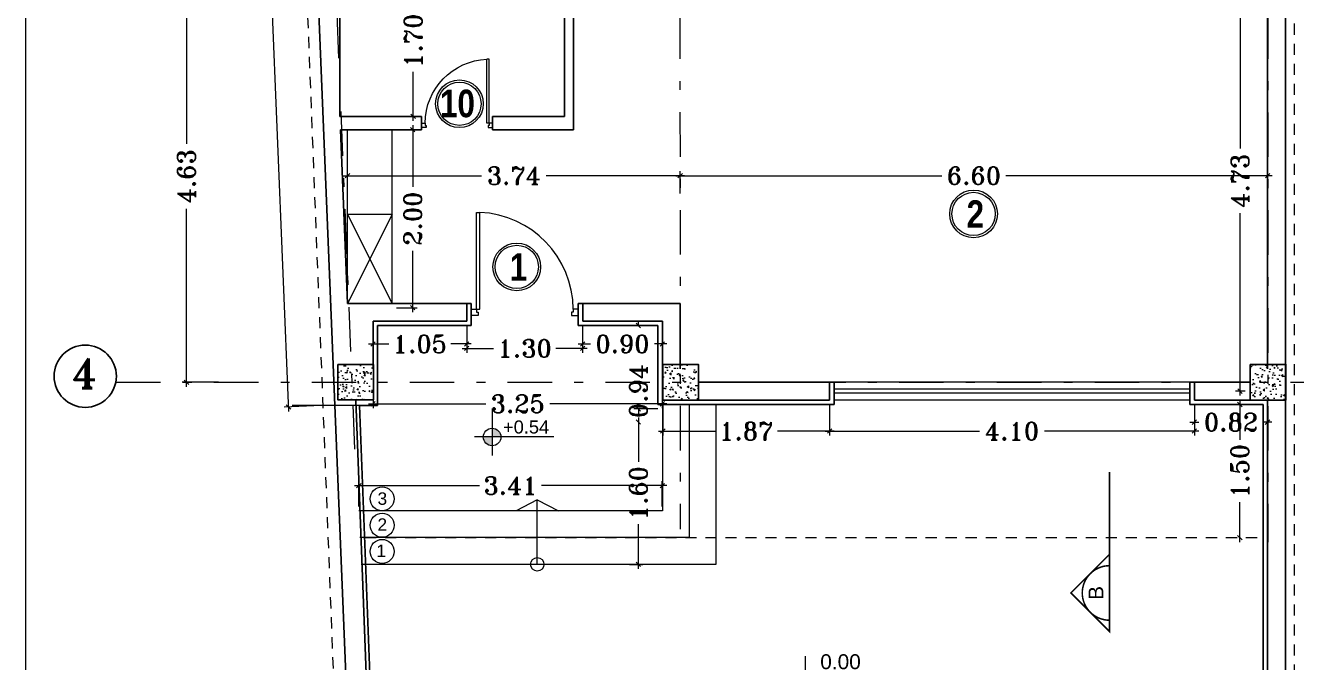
# Model space of a CAD drawing. Header units: inches. Extents: x 0 to 535, y -174 to 989.
# Drawn here: x 251.12 to 265.41, y 91.29 to 98.45 of the extents above; entities that cross this region are included whole.
import ezdxf
from ezdxf.enums import TextEntityAlignment as Align

# ---------------------------------------------------------------- set-up
doc = ezdxf.new("R2010")
doc.units = ezdxf.units.IN
doc.header["$MEASUREMENT"] = 0
doc.linetypes.add('DASHDOT', pattern=[1, 0.5, -0.25, 0, -0.25])
doc.linetypes.add('HIDDEN2', pattern=[0.1875, 0.125, -0.0625])
for name, color, linetype, lineweight in [('1', 1, 'Continuous', 9), ('ax', 8, 'Continuous', 5), ('beton sabok', 9, 'Continuous', 5), ('dimension', 21, 'Continuous', 9), ('door', 1, 'Continuous', 5), ('font', 253, 'Continuous', 9), ('LAYER2', 253, 'Continuous', 5), ('text', 54, 'Continuous', 15), ('wall', 51, 'Continuous', 25), ('window', 152, 'Continuous', 5)]:
    doc.layers.add(name, color=color, linetype=linetype, lineweight=lineweight)
doc.layers.add('nazok kari', color=43, linetype='Continuous')
doc.layers.add('Section', color=3, linetype='Continuous')
doc.styles.add('amir text b', font='swisscbo.ttf')
doc.styles.add('arial', font='arial.ttf')
doc.styles.add('ROMANT', font='romant')
doc.styles.get("Standard").update_dxf_attribs({"font": 'arial.ttf'})
doc.dimstyles.new('STANDARD$0', dxfattribs={"dimtxt": 0.2, "dimasz": 0.05, "dimexe": 0.05, "dimexo": 0.05, "dimgap": 0.05, "dimtad": 0, "dimzin": 0, "dimdsep": 46, "dimtxsty": 'ROMANT', "dimblk": 'OBLIQUE', "dimcen": 0, "dimdle": 0.05, "dimclrd": 256, "dimclre": 256, "dimclrt": 256, "dimadec": 0, "dimazin": 0, "dimtfac": 1, "dimtix": 1, "dimtofl": 0, "dimtmove": 1, "dimatfit": 3, "dimldrblk": 'OBLIQUE', "dimfxl": 1, "dimtolj": 1, "dimtzin": 0, "dimlwd": -1, "dimlwe": -1, "dimarcsym": 1})

# ---------------------------------------------------------------- blocks, each defined once
blk = doc.blocks.new('DSF')
at = {"layer": '1'}
blk.add_lwpolyline([(19.917, -13.558), (19.917, 13.702), (-0.117, 13.702), (-0.117, -13.558)], dxfattribs=at)
blk = doc.blocks.new('WD_WIN4')
for p, q in [((-0.5, 0.5), (0.5, 0.5)), ((-0.5, 0.12), (0.5, 0.12)), ((-0.5, -0.12), (0.5, -0.12)), ((-0.5, -0.5), (0.5, -0.5))]:
    blk.add_line(p, q)
blk = doc.blocks.new('DR_D01')
for p, q in [((-0.45, 0.93), (-0.42, 0.93)), ((-0.45, 0.03), (-0.45, 0.93)), ((-0.42, 0.03), (-0.42, 0.93)), ((-0.5, 0.03), (-0.42, 0.03)), ((-0.5, 0.03), (-0.5, -0.03)), ((-0.45, 0.03), (-0.45, 0)), ((-0.45, 0), (-0.435, 0)), ((-0.435, 0), (-0.435, -0.03)), ((0.435, 0), (0.435, -0.03)), ((0.45, 0), (0.435, 0)), ((0.45, 0.03), (0.45, 0)), ((0.5, 0.03), (0.45, 0.03)), ((0.5, -0.03), (0.5, 0.03)), ((-0.435, -0.03), (-0.5, -0.03)), ((0.435, -0.03), (0.5, -0.03))]:
    blk.add_line(p, q)
blk.add_arc((-0.46, 0.021), 0.91, 0.5915, 87.4664)
blk = doc.blocks.new('f1')
at = {"layer": 'font'}
h = blk.add_hatch(color=256, dxfattribs=at)
h.dxf.hatch_style = 1
h.paths.add_polyline_path([(210.264, 94.539, 0.413571), (210.164, 94.636), (210.164, 94.539)])
h.paths.add_polyline_path([(210.164, 94.438), (210.164, 94.539), (210.067, 94.539, 0.004741), (210.067, 94.537, 0.409311)])
at = {"layer": 'dimension'}
blk.add_line((208.777, 94.892), (207.919, 94.892), dxfattribs=at)
for centre in [(208.929, 93.842), (208.929, 93.545), (208.929, 93.251)]:
    blk.add_circle(centre, 0.135, dxfattribs=at)
at = {"layer": 'door'}
for p, q in [((208.541, 96.038), (208.541, 97.988)), ((209.041, 96.038), (209.041, 97.988)), ((209.041, 97.038), (208.541, 97.038)), ((208.541, 97.038), (209.041, 96.038)), ((209.041, 97.038), (208.541, 96.038)), ((212.079, 94.902), (212.079, 93.706)), ((212.379, 94.902), (212.379, 93.406)), ((212.679, 94.902), (212.679, 93.106)), ((210.673, 93.829), (210.435, 93.706)), ((210.673, 93.706), (210.673, 93.829)), ((210.673, 93.829), (210.91, 93.706)), ((212.079, 93.706), (208.667, 93.706)), ((210.673, 93.106), (210.673, 93.706)), ((212.379, 93.406), (208.68, 93.406)), ((212.679, 93.106), (208.692, 93.106))]:
    blk.add_line(p, q, dxfattribs=at)
blk.add_circle((210.673, 93.106), 0.075, dxfattribs=at)
at = {"layer": 'font'}
for p, q in [((210.165, 94.858), (210.165, 94.328)), ((210.86, 94.539), (209.967, 94.539)), ((213.683, 92.073), (213.683, 91.738))]:
    blk.add_line(p, q, dxfattribs=at)
for centre, radius in [((209.798, 98.281), 0.268), ((209.798, 98.281), 0.243), ((215.576, 97.043), 0.268), ((215.576, 97.043), 0.243), ((210.442, 96.448), 0.268), ((210.442, 96.448), 0.243), ((210.165, 94.537), 0.0988)]:
    blk.add_circle(centre, radius, dxfattribs=at)
at = {"layer": 'LAYER2', "linetype": 'HIDDEN2'}
blk.add_line((208.737, 93.406), (218.83, 93.406), dxfattribs=at)
blk.add_lwpolyline([(208.681, 84.293), (207.679, 109.877), (219.18, 109.306), (219.18, 84.136)], close=True, dxfattribs=at)
at = {"layer": 'nazok kari'}
for p, q in [((209.93, 96.038), (209.88, 96.038)), ((209.93, 96.038), (209.93, 95.788)), ((211.133, 96.038), (211.133, 95.788)), ((211.183, 96.038), (211.133, 96.038)), ((208.878, 95.788), (209.93, 95.788)), ((208.878, 94.892), (208.878, 95.788)), ((211.133, 95.788), (212.029, 95.788)), ((212.029, 95.788), (212.029, 94.902)), ((214.008, 95.152), (213.958, 95.152)), ((214.008, 94.902), (214.008, 95.152)), ((218.008, 94.902), (218.008, 95.152)), ((218.008, 95.152), (218.058, 95.152)), ((208.676, 94.892), (209.085, 84.301)), ((208.676, 94.892), (208.878, 94.892)), ((212.029, 94.902), (214.008, 94.902)), ((218.008, 94.902), (218.83, 94.902)), ((218.83, 85.686), (218.83, 94.902))]:
    blk.add_line(p, q, dxfattribs=at)
at = {"layer": 'wall'}
for p, q in [((207.784, 109.772), (208.835, 84.291)), ((219.08, 85.686), (219.08, 109.206)), ((211.08, 99.989), (211.08, 97.988)), ((210.98, 99.839), (210.98, 98.138)), ((208.455, 98.138), (208.455, 99.58)), ((218.88, 95.302), (218.88, 99.58)), ((218.88, 95.302), (218.88, 99.047)), ((208.455, 98.138), (209.371, 98.138)), ((209.371, 98.138), (209.371, 97.988)), ((210.171, 98.138), (210.98, 98.138)), ((210.171, 98.138), (210.171, 97.988)), ((208.46, 97.988), (208.541, 96.038)), ((208.46, 97.988), (209.371, 97.988)), ((210.171, 97.988), (211.08, 97.988)), ((208.541, 96.038), (209.88, 96.038)), ((209.88, 96.038), (209.88, 95.838)), ((211.183, 96.038), (211.994, 96.038)), ((211.183, 96.038), (211.183, 95.838)), ((211.994, 96.038), (212.279, 96.038)), ((212.279, 96.038), (212.279, 95.302)), ((208.828, 95.838), (209.88, 95.838)), ((208.828, 95.302), (208.828, 95.838)), ((211.183, 95.838), (212.079, 95.838)), ((212.079, 95.838), (212.079, 94.952)), ((212.479, 95.152), (213.958, 95.152)), ((213.958, 94.952), (213.958, 95.152)), ((218.058, 95.152), (218.68, 95.152)), ((218.058, 94.952), (218.058, 95.152)), ((208.633, 94.952), (209.035, 84.299)), ((212.079, 94.952), (213.958, 94.952)), ((218.058, 94.952), (219.08, 94.952)), ((218.88, 85.686), (218.88, 94.952))]:
    blk.add_line(p, q, dxfattribs=at)
at = {"layer": 'window'}
for name, p, xscale, yscale, zscale in [('DR_D01', (209.771, 98.038), -0.7999999999999972, 0.7999999999999972, 0.7999999999999972), ('DR_D01', (210.534, 95.938), 1.206768481258365, 1.206768481258365, 1.206768481258365), ('WD_WIN4', (216.008, 95.052), -4, 0.2, 4)]:
    blk.add_blockref(name, p, dxfattribs=dict(at, xscale=xscale, yscale=yscale, zscale=zscale))
at = {"layer": 'dimension'}
for s, p in [('3', (208.877, 93.775)), ('2', (208.876, 93.483)), ('1', (208.864, 93.188))]:
    blk.add_text(s, height=0.14, dxfattribs=at).set_placement(p)
at = {"layer": 'font'}
for s, height, p in [('+0.54', 0.1466, (210.288, 94.576)), ('0.00', 0.1676, (213.853, 91.928))]:
    blk.add_text(s, height=height, dxfattribs=at).set_placement(p)
at = {"layer": 'font', "attachment_point": 1, "style": 'amir text b'}
for s, insert, char_height in [('10', (209.578, 98.439), 0.3093), ('2', (215.497, 97.196), 0.309), ('1', (210.363, 96.601), 0.309)]:
    blk.add_mtext_dynamic_manual_height_columns(s, width=0.24694, gutter_width=1.031, heights=[0], dxfattribs=dict(at, insert=insert, char_height=char_height))
blk = doc.blocks.new('_Oblique')
at = {"color": 0, "linetype": 'ByBlock', "lineweight": -2}
blk.add_line((-0.5, -0.5), (0.5, 0.5), dxfattribs=at)
blk = doc.blocks.new('*D37')
at = {"layer": 'Defpoints', "color": 0, "transparency": 16777216}
for p in [(265.081, 99.071), (264.771, 94.344), (264.879, 94.344)]:
    blk.add_point(p, dxfattribs=at)
at = {"layer": 'dimension', "transparency": 16777216}
for p, q in [((265.031, 99.071), (264.721, 99.071)), ((264.771, 99.121), (264.771, 97.072)), ((264.771, 94.294), (264.771, 96.343)), ((264.829, 94.344), (264.721, 94.344))]:
    blk.add_line(p, q, dxfattribs=at)
at = {"layer": 'dimension', "transparency": 16777216, "xscale": 0.05, "yscale": 0.05, "zscale": 0.05}
for p, rotation in [((264.771, 99.071), 90), ((264.771, 94.344), 270)]:
    blk.add_blockref('_Oblique', p, dxfattribs=dict(at, rotation=rotation))
at = {"layer": 'dimension', "transparency": 16777216, "insert": (264.771, 96.707), "char_height": 0.2, "attachment_point": 5, "rotation": 90, "style": 'ROMANT'}
blk.add_mtext('\\A1;4.73', dxfattribs=at)
blk = doc.blocks.new('*D38')
at = {"layer": 'Defpoints', "color": 0, "transparency": 16777216}
for p in [(265.082, 96.764), (258.478, 96.515), (265.082, 96.515)]:
    blk.add_point(p, dxfattribs=at)
at = {"layer": 'dimension', "transparency": 16777216}
for p, q in [((258.428, 96.764), (261.421, 96.764)), ((258.478, 96.565), (258.478, 96.814)), ((265.132, 96.764), (262.14, 96.764)), ((265.082, 96.565), (265.082, 96.814))]:
    blk.add_line(p, q, dxfattribs=at)
at = {"layer": 'dimension', "transparency": 16777216, "xscale": 0.05, "yscale": 0.05, "zscale": 0.05, "rotation": 180}
blk.add_blockref('_Oblique', (258.478, 96.764), dxfattribs=at)
at = {"layer": 'dimension', "transparency": 16777216, "xscale": 0.05, "yscale": 0.05, "zscale": 0.05}
blk.add_blockref('_Oblique', (265.082, 96.764), dxfattribs=at)
at = {"layer": 'dimension', "transparency": 16777216, "insert": (261.78, 96.764), "char_height": 0.2, "attachment_point": 5, "style": 'ROMANT'}
blk.add_mtext('\\A1;6.60', dxfattribs=at)
blk = doc.blocks.new('*D39')
at = {"layer": 'Defpoints', "color": 0, "transparency": 16777216}
for p in [(254.74, 96.764), (254.74, 96.515), (258.478, 96.515)]:
    blk.add_point(p, dxfattribs=at)
at = {"layer": 'dimension', "transparency": 16777216}
for p, q in [((254.69, 96.764), (256.245, 96.764)), ((254.74, 96.565), (254.74, 96.814)), ((258.528, 96.764), (256.973, 96.764)), ((258.478, 96.565), (258.478, 96.814))]:
    blk.add_line(p, q, dxfattribs=at)
at = {"layer": 'dimension', "transparency": 16777216, "xscale": 0.05, "yscale": 0.05, "zscale": 0.05, "rotation": 180}
blk.add_blockref('_Oblique', (254.74, 96.764), dxfattribs=at)
at = {"layer": 'dimension', "transparency": 16777216, "xscale": 0.05, "yscale": 0.05, "zscale": 0.05}
blk.add_blockref('_Oblique', (258.478, 96.764), dxfattribs=at)
at = {"layer": 'dimension', "transparency": 16777216, "insert": (256.609, 96.764), "char_height": 0.2, "attachment_point": 5, "style": 'ROMANT'}
blk.add_mtext('\\A1;3.74', dxfattribs=at)
blk = doc.blocks.new('*D40')
at = {"layer": 'Defpoints', "color": 0, "transparency": 16777216}
for p in [(255.24, 97.281), (255.24, 95.281), (255.473, 95.281)]:
    blk.add_point(p, dxfattribs=at)
at = {"layer": 'dimension', "transparency": 16777216}
for p, q in [((255.473, 97.331), (255.473, 96.64)), ((255.29, 97.281), (255.523, 97.281)), ((255.473, 95.231), (255.473, 95.921)), ((255.29, 95.281), (255.523, 95.281))]:
    blk.add_line(p, q, dxfattribs=at)
at = {"layer": 'dimension', "transparency": 16777216, "xscale": 0.05, "yscale": 0.05, "zscale": 0.05}
for p, rotation in [((255.473, 97.281), 90), ((255.473, 95.281), 270)]:
    blk.add_blockref('_Oblique', p, dxfattribs=dict(at, rotation=rotation))
at = {"layer": 'dimension', "transparency": 16777216, "insert": (255.473, 96.281), "char_height": 0.2, "attachment_point": 5, "rotation": 90, "style": 'ROMANT'}
blk.add_mtext('\\A1;2.00', dxfattribs=at)
blk = doc.blocks.new('*D41')
at = {"layer": 'Defpoints', "color": 0, "transparency": 16777216}
for p in [(255.774, 99.131), (255.354, 97.431), (255.478, 97.431)]:
    blk.add_point(p, dxfattribs=at)
at = {"layer": 'dimension', "transparency": 16777216}
for p, q in [((255.478, 99.181), (255.478, 98.631)), ((255.724, 99.131), (255.428, 99.131)), ((255.478, 97.381), (255.478, 97.931)), ((255.404, 97.431), (255.528, 97.431))]:
    blk.add_line(p, q, dxfattribs=at)
at = {"layer": 'dimension', "transparency": 16777216, "xscale": 0.05, "yscale": 0.05, "zscale": 0.05}
for p, rotation in [((255.478, 99.131), 90), ((255.478, 97.431), 270)]:
    blk.add_blockref('_Oblique', p, dxfattribs=dict(at, rotation=rotation))
at = {"layer": 'dimension', "transparency": 16777216, "insert": (255.478, 98.281), "char_height": 0.2, "attachment_point": 5, "rotation": 90, "style": 'ROMANT'}
blk.add_mtext('\\A1;1.70', dxfattribs=at)
blk = doc.blocks.new('*D60')
at = {"layer": 'Defpoints', "color": 0, "transparency": 16777216}
for p in [(258.278, 95.081), (258.009, 94.144), (258.278, 94.144)]:
    blk.add_point(p, dxfattribs=at)
at = {"layer": 'dimension', "transparency": 16777216}
for p, q in [((258.228, 95.081), (257.959, 95.081)), ((258.009, 95.081), (258.009, 95.131)), ((258.228, 94.144), (257.959, 94.144)), ((258.009, 94.144), (258.009, 94.094))]:
    blk.add_line(p, q, dxfattribs=at)
at = {"layer": 'dimension', "transparency": 16777216, "xscale": 0.05, "yscale": 0.05, "zscale": 0.05}
for p, rotation in [((258.009, 95.081), 270), ((258.009, 94.144), 90)]:
    blk.add_blockref('_Oblique', p, dxfattribs=dict(at, rotation=rotation))
at = {"layer": 'dimension', "transparency": 16777216, "insert": (258.009, 94.344), "char_height": 0.2, "attachment_point": 5, "rotation": 90, "style": 'ROMANT'}
blk.add_mtext('\\A1;0.94', dxfattribs=at)
blk = doc.blocks.new('*D61')
at = {"layer": 'Defpoints', "color": 0, "transparency": 16777216}
for p in [(258.009, 93.998), (257.858, 92.398), (258.009, 92.398)]:
    blk.add_point(p, dxfattribs=at)
at = {"layer": 'dimension', "transparency": 16777216}
for p, q in [((258.009, 94.048), (258.009, 93.548)), ((258.009, 92.348), (258.009, 92.848)), ((257.908, 92.398), (258.059, 92.398))]:
    blk.add_line(p, q, dxfattribs=at)
at = {"layer": 'dimension', "transparency": 16777216, "xscale": 0.05, "yscale": 0.05, "zscale": 0.05}
for p, rotation in [((258.009, 93.998), 90), ((258.009, 92.398), 270)]:
    blk.add_blockref('_Oblique', p, dxfattribs=dict(at, rotation=rotation))
at = {"layer": 'dimension', "transparency": 16777216, "insert": (258.009, 93.198), "char_height": 0.2, "attachment_point": 5, "rotation": 90, "style": 'ROMANT'}
blk.add_mtext('\\A1;1.60', dxfattribs=at)
blk = doc.blocks.new('*D62')
at = {"layer": 'Defpoints', "color": 0, "transparency": 16777216}
for p in [(255.027, 95.081), (258.278, 94.581), (258.278, 94.201)]:
    blk.add_point(p, dxfattribs=at)
at = {"layer": 'dimension', "transparency": 16777216}
for p, q in [((255.027, 95.031), (255.027, 94.151)), ((258.278, 94.531), (258.278, 94.151)), ((254.977, 94.201), (256.293, 94.201)), ((258.328, 94.201), (257.012, 94.201))]:
    blk.add_line(p, q, dxfattribs=at)
at = {"layer": 'dimension', "transparency": 16777216, "xscale": 0.05, "yscale": 0.05, "zscale": 0.05, "rotation": 180}
blk.add_blockref('_Oblique', (255.027, 94.201), dxfattribs=at)
at = {"layer": 'dimension', "transparency": 16777216, "xscale": 0.05, "yscale": 0.05, "zscale": 0.05}
blk.add_blockref('_Oblique', (258.278, 94.201), dxfattribs=at)
at = {"layer": 'dimension', "transparency": 16777216, "insert": (256.653, 94.201), "char_height": 0.2, "attachment_point": 5, "style": 'ROMANT'}
blk.add_mtext('\\A1;3.25', dxfattribs=at)
blk = doc.blocks.new('*D63')
at = {"layer": 'Defpoints', "color": 0, "transparency": 16777216}
for p in [(258.278, 93.283), (254.867, 92.998), (258.278, 92.998)]:
    blk.add_point(p, dxfattribs=at)
at = {"layer": 'dimension', "transparency": 16777216}
for p, q in [((254.867, 93.048), (254.867, 93.333)), ((258.278, 93.048), (258.278, 93.333)), ((254.817, 93.283), (256.222, 93.283)), ((258.328, 93.283), (256.922, 93.283))]:
    blk.add_line(p, q, dxfattribs=at)
at = {"layer": 'dimension', "transparency": 16777216, "xscale": 0.05, "yscale": 0.05, "zscale": 0.05, "rotation": 180}
blk.add_blockref('_Oblique', (254.867, 93.283), dxfattribs=at)
at = {"layer": 'dimension', "transparency": 16777216, "xscale": 0.05, "yscale": 0.05, "zscale": 0.05}
blk.add_blockref('_Oblique', (258.278, 93.283), dxfattribs=at)
at = {"layer": 'dimension', "transparency": 16777216, "insert": (256.572, 93.283), "char_height": 0.2, "attachment_point": 5, "style": 'ROMANT'}
blk.add_mtext('\\A1;3.41', dxfattribs=at)
blk = doc.blocks.new('*D169')
at = {"layer": 'Defpoints', "color": 0, "transparency": 16777216}
for p in [(33.172, 28.274), (32.763, 23.647), (33.172, 23.647)]:
    blk.add_point(p, dxfattribs=at)
at = {"layer": 'dimension', "transparency": 16777216}
for p, q in [((32.763, 28.324), (32.763, 26.325)), ((33.122, 28.274), (32.713, 28.274)), ((32.763, 23.597), (32.763, 25.596)), ((33.122, 23.647), (32.713, 23.647))]:
    blk.add_line(p, q, dxfattribs=at)
at = {"layer": 'dimension', "transparency": 16777216, "xscale": 0.05, "yscale": 0.05, "zscale": 0.05}
for p, rotation in [((32.763, 28.274), 90), ((32.763, 23.647), 270)]:
    blk.add_blockref('_Oblique', p, dxfattribs=dict(at, rotation=rotation))
at = {"layer": 'dimension', "transparency": 16777216, "insert": (32.763, 25.961), "char_height": 0.2, "attachment_point": 5, "rotation": 90, "style": 'ROMANT'}
blk.add_mtext('\\A1;4.63', dxfattribs=at)
blk = doc.blocks.new('beton')
at = {"layer": 'beton sabok'}
h = blk.add_hatch(dxfattribs=at)
h.set_pattern_fill('AR-CONC', color=256, scale=0.022857, angle=45)
h.set_pattern_definition([(95, (46.01481, 18.04323), (0.126069028, 0.105784475), [0.017142857, -0.18857143]), (40, (46.01481, 18.04323), (-0.14399821, 0.099147006), [0.013714286, -0.150857143]), (145.451444, (46.02532, 18.05205), (-0.01792918, 0.20493148), [0.014569187, -0.160261054]), (91.1842, (45.98248, 18.07555), (0.1992442, 0.14574029), [0.02571429, -0.28285714]), (141.635635, (45.9991, 18.0877), (-0.00637716, 0.30850552), [0.02185379, -0.24039172]), (36.184164, (45.98248, 18.07555), (-0.00637716, 0.30850552), [0.02057143, -0.22628571]), (66, (46.00673, 18.08364), (0.161547788, 0.03140171), [0.017142857, -0.18857143]), (11, (46.00673, 18.08364), (-0.07787625, 0.156527642), [0.013714286, -0.150857143]), (116.451445, (46.02019, 18.08625), (0.083671537, 0.18792935), [0.014569186, -0.160261054]), (82.5, (46.01481, 18.04323), (-0.0518384424, 0.055769101), [0, -0.149028571, 0, -0.153142857, 0, -0.151428571]), (52.5, (46.01481, 18.04323), (-0.021228101, 0.106265017), [0, -0.087314286, 0, -0.1456, 0, -0.057714286]), (12.5, (45.97877, 18.00719), (0.0899241525, 0.082633317), [0, -0.057142857, 0, -0.178285714, 0, -0.236571429]), (2.5, (45.9626, 17.99103), (0.07807771, 0.110436527), [0, -0.074285714, 0, -0.1184, 0, -0.168])])
h.paths.add_polyline_path([(326.844, 567.847), (327.244, 567.847), (327.244, 568.247), (326.844, 568.247)])
at = {"layer": 'wall'}
blk.add_lwpolyline([(327.244, 568.247), (327.244, 567.847), (326.844, 567.847), (326.844, 568.247)], close=True, dxfattribs=at)
blk = doc.blocks.new('*D111')
at = {"layer": 'Defpoints', "color": 0, "transparency": 16777216}
for p in [(264.769, 94.194), (264.769, 92.698), (264.769, 92.698)]:
    blk.add_point(p, dxfattribs=at)
at = {"layer": 'dimension', "transparency": 16777216}
for p, q in [((264.769, 94.244), (264.769, 93.796)), ((264.769, 92.648), (264.769, 93.096))]:
    blk.add_line(p, q, dxfattribs=at)
at = {"layer": 'dimension', "transparency": 16777216, "xscale": 0.05, "yscale": 0.05, "zscale": 0.05}
for p, rotation in [((264.769, 94.194), 90), ((264.769, 92.698), 270)]:
    blk.add_blockref('_Oblique', p, dxfattribs=dict(at, rotation=rotation))
at = {"layer": 'dimension', "transparency": 16777216, "insert": (264.769, 93.446), "char_height": 0.2, "attachment_point": 5, "rotation": 90, "style": 'ROMANT'}
blk.add_mtext('\\A1;1.50', dxfattribs=at)
blk = doc.blocks.new('*D122')
at = {"layer": 'Defpoints', "color": 0, "transparency": 16777216}
for p in [(253.461, 109.152), (253.879, 109.169), (254.495, 94.184)]:
    blk.add_point(p, dxfattribs=at)
at = {"layer": 'dimension', "transparency": 16777216}
for p, q in [((253.829, 109.167), (253.411, 109.15)), ((253.459, 109.202), (253.751, 102.104)), ((254.079, 94.117), (253.787, 101.215)), ((254.445, 94.182), (254.027, 94.165))]:
    blk.add_line(p, q, dxfattribs=at)
at = {"layer": 'dimension', "transparency": 16777216, "xscale": 0.05, "yscale": 0.05, "zscale": 0.05}
for p, rotation in [((253.461, 109.152), 92.35261894842556), ((254.077, 94.167), 272.3526189484256)]:
    blk.add_blockref('_Oblique', p, dxfattribs=dict(at, rotation=rotation))
at = {"layer": 'dimension', "transparency": 16777216, "insert": (253.769, 101.66), "char_height": 0.2, "attachment_point": 5, "rotation": 272.3526, "style": 'ROMANT'}
blk.add_mtext('\\A1;15.00', dxfattribs=at)
blk = doc.blocks.new('*D150')
at = {"layer": 'Defpoints', "color": 0, "transparency": 16777216}
for p in [(264.258, 94.244), (265.079, 94.244), (265.079, 93.995)]:
    blk.add_point(p, dxfattribs=at)
at = {"layer": 'dimension', "transparency": 16777216}
for p, q in [((264.258, 94.194), (264.258, 93.945)), ((265.079, 94.194), (265.079, 93.945)), ((264.208, 93.995), (264.309, 93.995)), ((265.129, 93.995), (265.028, 93.995))]:
    blk.add_line(p, q, dxfattribs=at)
at = {"layer": 'dimension', "transparency": 16777216, "xscale": 0.05, "yscale": 0.05, "zscale": 0.05, "rotation": 180}
blk.add_blockref('_Oblique', (264.258, 93.995), dxfattribs=at)
at = {"layer": 'dimension', "transparency": 16777216, "xscale": 0.05, "yscale": 0.05, "zscale": 0.05}
blk.add_blockref('_Oblique', (265.079, 93.995), dxfattribs=at)
at = {"layer": 'dimension', "transparency": 16777216, "insert": (264.669, 93.995), "char_height": 0.2, "attachment_point": 5, "style": 'ROMANT'}
blk.add_mtext('\\A1;0.82', dxfattribs=at)
blk = doc.blocks.new('*D151')
at = {"layer": 'Defpoints', "color": 0, "transparency": 16777216}
for p in [(260.158, 94.244), (264.258, 94.144), (260.158, 93.895)]:
    blk.add_point(p, dxfattribs=at)
at = {"layer": 'dimension', "transparency": 16777216}
for p, q in [((260.158, 94.194), (260.158, 93.845)), ((264.258, 94.094), (264.258, 93.845)), ((260.108, 93.895), (261.844, 93.895)), ((264.308, 93.895), (262.572, 93.895))]:
    blk.add_line(p, q, dxfattribs=at)
at = {"layer": 'dimension', "transparency": 16777216, "xscale": 0.05, "yscale": 0.05, "zscale": 0.05, "rotation": 180}
blk.add_blockref('_Oblique', (260.158, 93.895), dxfattribs=at)
at = {"layer": 'dimension', "transparency": 16777216, "xscale": 0.05, "yscale": 0.05, "zscale": 0.05}
blk.add_blockref('_Oblique', (264.258, 93.895), dxfattribs=at)
at = {"layer": 'dimension', "transparency": 16777216, "insert": (262.208, 93.895), "char_height": 0.2, "attachment_point": 5, "style": 'ROMANT'}
blk.add_mtext('\\A1;4.10', dxfattribs=at)
blk = doc.blocks.new('*D152')
at = {"layer": 'Defpoints', "color": 0, "transparency": 16777216}
for p in [(258.284, 94.244), (260.158, 94.144), (258.284, 93.895)]:
    blk.add_point(p, dxfattribs=at)
at = {"layer": 'dimension', "transparency": 16777216}
for p, q in [((258.284, 94.194), (258.284, 93.845)), ((260.158, 94.094), (260.158, 93.845)), ((258.234, 93.895), (258.871, 93.895)), ((260.208, 93.895), (259.571, 93.895))]:
    blk.add_line(p, q, dxfattribs=at)
at = {"layer": 'dimension', "transparency": 16777216, "xscale": 0.05, "yscale": 0.05, "zscale": 0.05, "rotation": 180}
blk.add_blockref('_Oblique', (258.284, 93.895), dxfattribs=at)
at = {"layer": 'dimension', "transparency": 16777216, "xscale": 0.05, "yscale": 0.05, "zscale": 0.05}
blk.add_blockref('_Oblique', (260.158, 93.895), dxfattribs=at)
at = {"layer": 'dimension', "transparency": 16777216, "insert": (259.221, 93.895), "char_height": 0.2, "attachment_point": 5, "style": 'ROMANT'}
blk.add_mtext('\\A1;1.87', dxfattribs=at)
blk = doc.blocks.new('*D153')
at = {"layer": 'Defpoints', "color": 0, "transparency": 16777216}
for p in [(255.027, 95.131), (256.08, 95.131), (256.08, 94.874)]:
    blk.add_point(p, dxfattribs=at)
at = {"layer": 'dimension', "transparency": 16777216}
for p, q in [((255.027, 95.081), (255.027, 94.824)), ((256.08, 95.081), (256.08, 94.824)), ((254.977, 94.874), (255.203, 94.874)), ((256.13, 94.874), (255.903, 94.874))]:
    blk.add_line(p, q, dxfattribs=at)
at = {"layer": 'dimension', "transparency": 16777216, "xscale": 0.05, "yscale": 0.05, "zscale": 0.05, "rotation": 180}
blk.add_blockref('_Oblique', (255.027, 94.874), dxfattribs=at)
at = {"layer": 'dimension', "transparency": 16777216, "xscale": 0.05, "yscale": 0.05, "zscale": 0.05}
blk.add_blockref('_Oblique', (256.08, 94.874), dxfattribs=at)
at = {"layer": 'dimension', "transparency": 16777216, "insert": (255.553, 94.874), "char_height": 0.2, "attachment_point": 5, "style": 'ROMANT'}
blk.add_mtext('\\A1;1.05', dxfattribs=at)
blk = doc.blocks.new('*D154')
at = {"layer": 'Defpoints', "color": 0, "transparency": 16777216}
for p in [(256.08, 95.081), (257.382, 95.131), (257.382, 94.824)]:
    blk.add_point(p, dxfattribs=at)
at = {"layer": 'dimension', "transparency": 16777216}
for p, q in [((256.08, 95.031), (256.08, 94.774)), ((257.382, 95.081), (257.382, 94.774)), ((256.03, 94.824), (256.381, 94.824)), ((257.432, 94.824), (257.081, 94.824))]:
    blk.add_line(p, q, dxfattribs=at)
at = {"layer": 'dimension', "transparency": 16777216, "xscale": 0.05, "yscale": 0.05, "zscale": 0.05, "rotation": 180}
blk.add_blockref('_Oblique', (256.08, 94.824), dxfattribs=at)
at = {"layer": 'dimension', "transparency": 16777216, "xscale": 0.05, "yscale": 0.05, "zscale": 0.05}
blk.add_blockref('_Oblique', (257.382, 94.824), dxfattribs=at)
at = {"layer": 'dimension', "transparency": 16777216, "insert": (256.731, 94.824), "char_height": 0.2, "attachment_point": 5, "style": 'ROMANT'}
blk.add_mtext('\\A1;1.30', dxfattribs=at)
blk = doc.blocks.new('*D155')
at = {"layer": 'Defpoints', "color": 0, "transparency": 16777216}
for p in [(257.382, 95.131), (258.278, 95.131), (258.278, 94.874)]:
    blk.add_point(p, dxfattribs=at)
at = {"layer": 'dimension', "transparency": 16777216}
for p, q in [((257.382, 95.081), (257.382, 94.824)), ((258.278, 95.081), (258.278, 94.824)), ((257.332, 94.874), (257.471, 94.874)), ((258.328, 94.874), (258.19, 94.874))]:
    blk.add_line(p, q, dxfattribs=at)
at = {"layer": 'dimension', "transparency": 16777216, "xscale": 0.05, "yscale": 0.05, "zscale": 0.05, "rotation": 180}
blk.add_blockref('_Oblique', (257.382, 94.874), dxfattribs=at)
at = {"layer": 'dimension', "transparency": 16777216, "xscale": 0.05, "yscale": 0.05, "zscale": 0.05}
blk.add_blockref('_Oblique', (258.278, 94.874), dxfattribs=at)
at = {"layer": 'dimension', "transparency": 16777216, "insert": (257.83, 94.874), "char_height": 0.2, "attachment_point": 5, "style": 'ROMANT'}
blk.add_mtext('\\A1;0.90', dxfattribs=at)
blk = doc.blocks.new('fgh')
at = {"layer": 'ax', "color": 67, "linetype": 'DASHDOT', "true_color": 0x727430}
for p, q in [((33.955, 39.879), (34.66, 22.701)), ((38.306, 39.881), (38.311, 21.997)), ((44.912, 39.879), (44.916, 21.85)), ((31.972, 23.647), (46.6, 23.647))]:
    blk.add_line(p, q, dxfattribs=at)
at = {"layer": 'dimension', "lineweight": -3}
blk.add_circle((31.625, 23.715), 0.35, dxfattribs=at)
at = {"xscale": -1}
for p in [(361.709, -544.399), (365.361, -544.4), (371.963, -544.4)]:
    blk.add_blockref('beton', p, dxfattribs=at)
at = {"layer": 'dimension', "lineweight": -3, "style": 'ROMANT'}
blk.add_text('4', height=0.334, dxfattribs=at).set_placement((31.476, 23.579))
at = {"layer": 'dimension'}
dim = blk.add_linear_dim(base=(32.763, 23.647), p1=(33.172, 28.274), p2=(33.172, 23.647), angle=90, dimstyle='STANDARD$0', dxfattribs=at)
dim.commit()
dim.dimension.update_dxf_attribs({"geometry": '*D169', "text_midpoint": (32.763, 25.961)})

msp = doc.modelspace()

# ---------------------------------------------------------------- linework, layer by layer
at = {"layer": 'Section', "color": 251, "const_width": 0.0173}
msp.add_lwpolyline([(263.304, 92.51), (263.304, 93.434)], dxfattribs=at)
msp.add_lwpolyline([(263.304, 92.51), (263.304, 91.643), (262.87, 92.077)], close=True, dxfattribs=at)
msp.add_lwpolyline([(263.304, 92.383, 1), (263.304, 91.77, 1)], format="xyb", dxfattribs=at)

# ---------------------------------------------------------------- block references
at = {"layer": 'dimension'}
msp.add_blockref('f1', (46.2, -0.708), dxfattribs=at)
at = {"layer": 'door'}
msp.add_blockref('fgh', (220.167, 70.797), dxfattribs=at)
at = {"layer": 'text', "linetype": 'Continuous'}
msp.add_blockref('DSF', (251.237, 98.536), dxfattribs=at)

# ---------------------------------------------------------------- texts
at = {"layer": 'Section', "style": 'arial', "flags": 4}
msp.add_attdef('B', text='A', height=0.167, rotation=90, dxfattribs=at).set_placement((263.152, 92.077), align=Align.MIDDLE)

# ---------------------------------------------------------------- dimensions: what is measured, and where the dimension line sits
at = {"layer": 'dimension'}
dim = msp.add_aligned_dim(p1=(254.495, 94.184), p2=(253.879, 109.169), distance=0.418, dimstyle='STANDARD$0', dxfattribs=at)
dim.commit()
dim.dimension.update_dxf_attribs({"geometry": '*D122', "text_midpoint": (253.769, 101.66)})
for base, p1, p2, picture, middle in [((255.478, 97.431), (255.774, 99.131), (255.354, 97.431), '*D41', (255.478, 98.281)), ((264.771, 94.344), (265.081, 99.071), (264.879, 94.344), '*D37', (264.771, 96.707)), ((255.473, 95.281), (255.24, 97.281), (255.24, 95.281), '*D40', (255.473, 96.281)), ((264.769, 92.698), (264.769, 94.194), (264.769, 92.698), '*D111', (264.769, 93.446)), ((258.009, 92.398), (258.009, 93.998), (257.858, 92.398), '*D61', (258.009, 93.198))]:
    dim = msp.add_linear_dim(base=base, p1=p1, p2=p2, angle=90, dimstyle='STANDARD$0', dxfattribs=at)
    dim.commit()
    dim.dimension.update_dxf_attribs({"geometry": picture, "text_midpoint": middle})
for base, p1, p2, picture, middle in [((254.74, 96.764), (258.478, 96.515), (254.74, 96.515), '*D39', (256.609, 96.764)), ((265.082, 96.764), (258.478, 96.515), (265.082, 96.515), '*D38', (261.78, 96.764)), ((256.08, 94.874), (255.027, 95.131), (256.08, 95.131), '*D153', (255.553, 94.874)), ((258.278, 94.201), (255.027, 95.081), (258.278, 94.581), '*D62', (256.653, 94.201)), ((257.382, 94.824), (256.08, 95.081), (257.382, 95.131), '*D154', (256.731, 94.824)), ((258.278, 94.874), (257.382, 95.131), (258.278, 95.131), '*D155', (257.83, 94.874)), ((258.284, 93.895), (260.158, 94.144), (258.284, 94.244), '*D152', (259.221, 93.895)), ((260.158, 93.895), (264.258, 94.144), (260.158, 94.244), '*D151', (262.208, 93.895)), ((265.079, 93.995), (264.258, 94.244), (265.079, 94.244), '*D150', (264.669, 93.995)), ((258.278, 93.283), (254.867, 92.998), (258.278, 92.998), '*D63', (256.572, 93.283))]:
    dim = msp.add_linear_dim(base=base, p1=p1, p2=p2, dimstyle='STANDARD$0', dxfattribs=at)
    dim.commit()
    dim.dimension.update_dxf_attribs({"geometry": picture, "text_midpoint": middle})
dim = msp.add_linear_dim(base=(258.009, 94.144), p1=(258.278, 95.081), p2=(258.278, 94.144), angle=90, dimstyle='STANDARD$0', dxfattribs=at)
dim.commit()
dim.dimension.update_dxf_attribs({"geometry": '*D60', "text_midpoint": (258.009, 94.344), "dimtype": 160})

doc.saveas('drawing.dxf')
